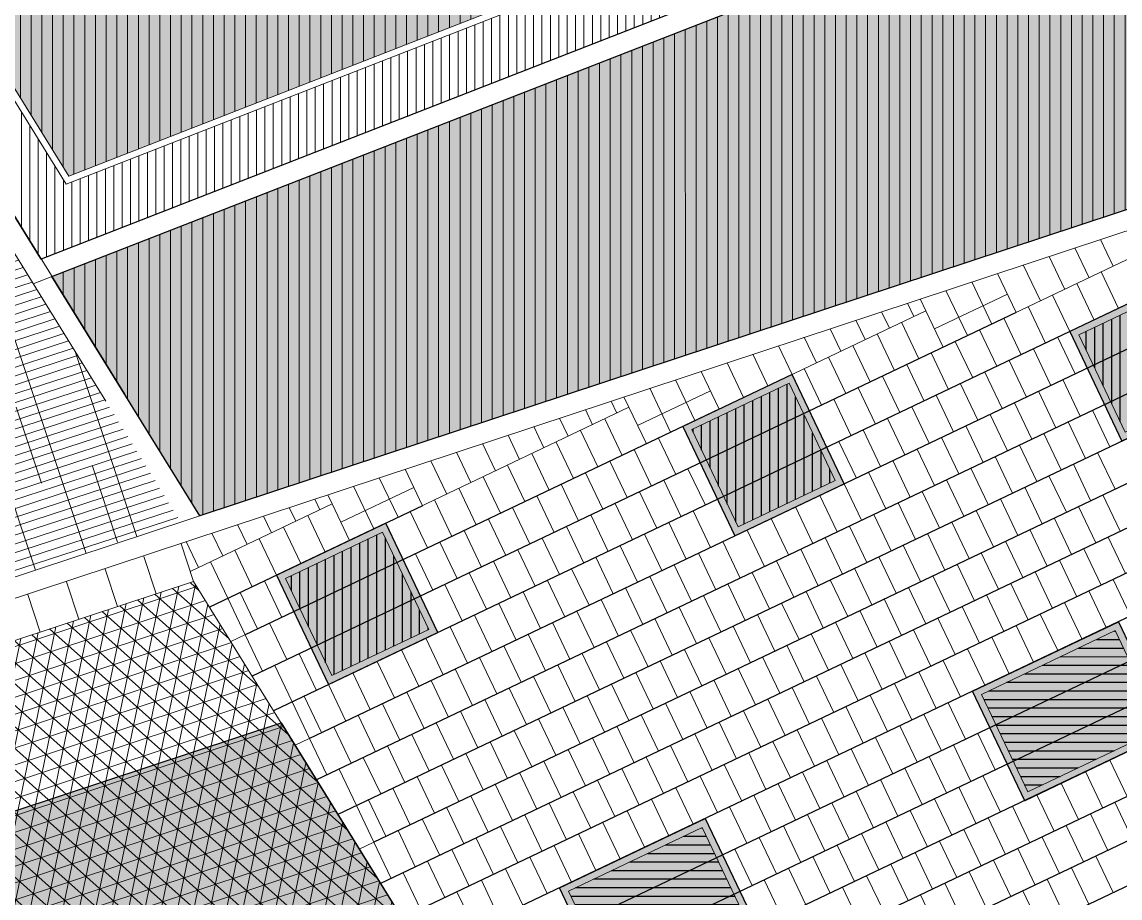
# Model space of a CAD drawing. Header units: metres. Extents: x 679599 to 680028, y 2748524 to 2748840.
# Drawn here: x 679930.06 to 679946.38, y 2748669.03 to 2748682.04 of the extents above; entities that cross this region are included whole.
import ezdxf

# ---------------------------------------------------------------- set-up
doc = ezdxf.new("R2010")
doc.units = ezdxf.units.M
doc.header["$LTSCALE"] = 5
doc.layers.add('00-AUX', color=2, linetype='Continuous', plot=False)
doc.layers.add('00-AUX Tree Pit', color=2, linetype='Continuous', plot=False)
doc.layers.add('02-L-B-Curb', color=11, linetype='Continuous', lineweight=5, plot=False)
doc.layers.add('02-L-B-Gutter', color=170, linetype='Continuous', lineweight=5, plot=False)
for name, color, linetype, lineweight in [('02-L-B-Flat Bar', 181, 'Continuous', 5), ('03-TR-Pavement_04_Dry Meadow_', 54, 'Continuous', 5), ('04-BK-Tree Pit', 6, 'Continuous', 5)]:
    doc.layers.add(name, color=color, linetype=linetype, lineweight=lineweight)
for name, color, linetype, lineweight, true_color in [('02-L-Joints-Paviment_07_Natural Stone', 7, 'Continuous', 5, 0x998833), ('02-L-Joints-Paviment_07_Precast Concrete Blocks 60X40', 7, 'Continuous', 5, 0x999999), ('03-TR-Pavement_02_Sealed Gravel', 7, 'Continuous', 5, 0x38321e), ('03-TR-Pavement_04_Dry Meadow_2', 7, 'Continuous', 5, 0xe2c75d), ('03-TR-Pavement_05_Precast irregular Concrete Blocks_Open Joint', 7, 'Continuous', 5, 0x82ae7e), ('03-TR-Pavement_07_Precast Concrete Blocks 60X40', 7, 'Continuous', 5, 0x999999), ('03-TR-Pavement_07_Precast irregular Concrete Blocks', 7, 'Continuous', 5, 0xb3b3b3), ('03-TR-Pavement_08_Natural Stone Bleachers', 7, 'Continuous', 5, 0x969696)]:
    doc.layers.add(name, color=color, linetype=linetype, lineweight=lineweight, true_color=true_color)
doc.layers.add('03-TR-Tree Pit_Green', color=46, linetype='Continuous')
doc.layers.add('03-TR-Tree Pit_White', color=7, linetype='Continuous', true_color=0xfcfcfc)

# ---------------------------------------------------------------- blocks, each defined once
blk = doc.blocks.new('ALCORQUE RECTANGULAR')
at = {"layer": '03-TR-Tree Pit_Green', "ltscale": 0.3}
h = blk.add_hatch(dxfattribs=at)
h.set_pattern_fill('ANSI31', color=256, scale=0.04, angle=-45)
h.set_pattern_definition([(360, (-2068898.16958, 3428624.0145), (3e-17, 0.127), [])])
h.paths.add_polyline_path([(679903.391, 2748647.421), (679902.702, 2748648.869), (679904.689, 2748649.814), (679905.377, 2748648.367)])
at = {"layer": '03-TR-Tree Pit_White'}
h = blk.add_hatch(color=256, dxfattribs=at)
h.dxf.hatch_style = 1
h.paths.add_polyline_path([(679903.344, 2748647.288), (679902.569, 2748648.916), (679904.736, 2748649.947), (679905.511, 2748648.319)])
at = {"layer": '02-L-B-Curb'}
blk.add_lwpolyline([(679903.344, 2748647.288), (679902.569, 2748648.916), (679904.736, 2748649.947), (679905.511, 2748648.319)], close=True, dxfattribs=at)
at = {"layer": '02-L-B-Curb', "color": 6}
blk.add_lwpolyline([(679903.391, 2748647.421), (679902.702, 2748648.868), (679904.689, 2748649.814), (679905.378, 2748648.366)], close=True, dxfattribs=at)
blk = doc.blocks.new('Escocell Quadrat')
at = {"layer": '03-TR-Tree Pit_Green'}
h = blk.add_hatch(dxfattribs=at)
h.set_pattern_fill('ANSI31', color=256, scale=0.04, angle=19.5514)
h.set_pattern_definition([(64.551379247, (-1794786.01457, -2189831.7944), (-0.114677314033, 0.0545720958565), [])])
h.paths.add_polyline_path([(-1.159, 0.359), (-2.759, 0.359), (-2.759, -1.241), (-1.159, -1.241)])
at = {"layer": '03-TR-Tree Pit_White'}
h = blk.add_hatch(color=256, dxfattribs=at)
h.dxf.hatch_style = 1
h.paths.add_polyline_path([(-2.859, 0.459), (-1.059, 0.459), (-1.059, -1.341), (-2.859, -1.341)])
at = {"ltscale": 0.3}
blk.add_lwpolyline([(-2.759, -1.241), (-1.159, -1.241), (-1.159, 0.359), (-2.759, 0.359)], close=True, dxfattribs=at)
at = {"layer": '02-L-B-Curb', "ltscale": 0.3}
blk.add_lwpolyline([(-2.859, -1.341), (-1.059, -1.341), (-1.059, 0.459), (-2.859, 0.459)], close=True, dxfattribs=at)
blk = doc.blocks.new('*U86')
at = {"layer": '02-L-Joints-Paviment_07_Precast Concrete Blocks 60X40'}
blk.add_lwpolyline([(0, 0), (0, 0.585)], dxfattribs=at)
blk = doc.blocks.new('*U87')
at = {"layer": '02-L-Joints-Paviment_07_Precast Concrete Blocks 60X40', "color": 0, "linetype": 'ByBlock', "lineweight": -2, "transparency": 16777216, "rotation": 18.27011529987461}
for p in [(679932.052, 2748673.553), (679931.477, 2748673.363), (679930.903, 2748673.173), (679930.328, 2748672.984), (679929.754, 2748672.794), (679929.179, 2748672.604), (679928.605, 2748672.415), (679928.03, 2748672.225), (679927.456, 2748672.035), (679926.881, 2748671.846), (679926.307, 2748671.656), (679925.732, 2748671.466), (679925.158, 2748671.277), (679924.583, 2748671.087), (679924.009, 2748670.897), (679923.434, 2748670.708), (679922.86, 2748670.518), (679922.285, 2748670.328), (679921.711, 2748670.139), (679921.136, 2748669.949), (679920.562, 2748669.759), (679919.987, 2748669.57)]:
    blk.add_blockref('*U86', p, dxfattribs=at)

msp = doc.modelspace()

# ---------------------------------------------------------------- hatches: boundary and pattern name
at = {"layer": '03-TR-Pavement_02_Sealed Gravel', "linetype": 'Continuous'}
h = msp.add_hatch(dxfattribs=at)
h.set_pattern_fill('ANSI31', color=256, scale=0.0393, angle=45)
h.set_pattern_definition([(90, (652974.11672, 2717198.73223), (-0.1247775, 0), [])])
edge = h.paths.add_edge_path()
edge.add_line((679917.94, 2748698.569), (679930.335, 2748678.52))
edge.add_line((679930.335, 2748678.52), (679958.834, 2748689.631))
edge.add_line((679958.834, 2748689.631), (679958.507, 2748690.47))
edge.add_line((679958.507, 2748690.47), (679930.714, 2748679.634))
edge.add_line((679930.714, 2748679.634), (679917.324, 2748701.275))
edge.add_arc((679914.873, 2748673.066), 28.315, 46.138, 85.0349, ccw=False)
edge.add_line((679934.494, 2748693.481), (679942.262, 2748686.015))
edge.add_line((679942.262, 2748686.015), (679942.955, 2748686.736))
edge.add_line((679942.955, 2748686.736), (679935.186, 2748694.202))
edge.add_arc((679914.873, 2748673.066), 29.315, 46.138, 58.0645)
edge.add_arc((679938.068, 2748734.433), 37.29, 258.1026, 269.2826)
edge.add_arc((679937.023, 2748650.968), 46.181, 64.1647, 89.2826, ccw=False)
edge.add_line((679957.148, 2748692.533), (679957.586, 2748693.433))
edge.add_arc((679937.023, 2748650.968), 47.181, 64.1621, 89.2826)
edge.add_arc((679938.068, 2748734.433), 36.29, 257.3221, 269.2826, ccw=False)
edge.add_arc((679928.577, 2748710.022), 11.1, 277.9047, 326.7876)
edge.add_line((679937.863, 2748703.942), (679943.451, 2748712.476))
edge.add_line((679943.451, 2748712.476), (679944.319, 2748712.329))
edge.add_arc((679947.024, 2748728.2), 16.1, 260.3242, 285.3098)
edge.add_line((679951.275, 2748712.671), (679950.961, 2748713.622))
edge.add_arc((679947.024, 2748728.2), 15.1, 260.3242, 285.1131, ccw=False)
edge.add_line((679944.487, 2748713.314), (679944.048, 2748713.389))
edge.add_line((679944.048, 2748713.389), (679948.666, 2748720.443))
edge.add_line((679948.666, 2748720.443), (679947.829, 2748720.99))
edge.add_line((679947.829, 2748720.99), (679942.973, 2748713.572))
edge.add_line((679942.973, 2748713.572), (679918.7, 2748717.711))
edge.add_arc((679914.515, 2748693.165), 24.9, 80.3242, 100.1502)
edge.add_line((679910.127, 2748717.675), (679907.47, 2748717.2))
edge.add_line((679907.47, 2748717.2), (679906.282, 2748719.12))
edge.add_line((679906.282, 2748719.12), (679905.322, 2748718.949))
edge.add_line((679905.322, 2748718.949), (679917.94, 2748698.569))
edge = h.paths.add_edge_path(flags=16)
edge.add_line((679912.821, 2748708.551), (679916.294, 2748712.111))
edge.add_arc((679924.454, 2748704.151), 11.4, 80.3242, 135.7121, ccw=False)
edge.add_line((679926.37, 2748715.389), (679942.376, 2748712.66))
edge.add_line((679942.376, 2748712.66), (679937.027, 2748704.49))
edge.add_arc((679928.577, 2748710.022), 10.1, 249.6554, 326.7876, ccw=False)
edge.add_arc((679914.873, 2748673.066), 29.315, 69.6554, 86.4789)
edge.add_line((679916.674, 2748702.325), (679912.821, 2748708.551))
edge = h.paths.add_edge_path(flags=16)
edge.add_line((679912.279, 2748709.428), (679908.036, 2748716.285))
edge.add_line((679908.036, 2748716.285), (679910.303, 2748716.691))
edge.add_arc((679914.515, 2748693.165), 23.9, 80.3242, 100.1502, ccw=False)
edge.add_line((679918.532, 2748716.725), (679921.561, 2748716.209))
edge.add_arc((679924.454, 2748704.151), 12.4, 103.4923, 135.7121)
edge.add_line((679915.578, 2748712.809), (679912.279, 2748709.428))
edge = h.paths.add_edge_path(flags=0)
edge.add_line((679912.948, 2748708.538), (679916.365, 2748712.041))
edge.add_arc((679924.454, 2748704.151), 11.3, 80.3242, 135.7121, ccw=False)
edge.add_line((679926.353, 2748715.29), (679942.208, 2748712.587))
edge.add_line((679942.208, 2748712.587), (679936.943, 2748704.545))
edge.add_arc((679928.577, 2748710.022), 10, 249.6554, 326.7876, ccw=False)
edge.add_arc((679914.873, 2748673.066), 29.415, 69.6554, 86.378)
edge.add_line((679916.732, 2748702.422), (679912.948, 2748708.538))
edge = h.paths.add_edge_path(flags=0)
edge.add_line((679912.297, 2748709.589), (679908.199, 2748716.213))
edge.add_line((679908.199, 2748716.213), (679910.321, 2748716.593))
edge.add_arc((679914.515, 2748693.165), 23.8, 80.3242, 100.1502, ccw=False)
edge.add_line((679918.515, 2748716.627), (679921.085, 2748716.188))
edge.add_arc((679924.454, 2748704.151), 12.5, 105.6353, 135.7121)
edge.add_line((679915.506, 2748712.879), (679912.297, 2748709.589))
at = {"layer": '03-TR-Pavement_04_Dry Meadow_', "linetype": 'Continuous'}
h = msp.add_hatch(dxfattribs=at)
h.set_pattern_fill('ANSI31', color=256, scale=0.0502, angle=45)
edge = h.paths.add_edge_path()
edge.add_line((679951.824, 2748727.274), (679906.388, 2748719.139))
edge.add_line((679906.388, 2748719.139), (679907.52, 2748717.31))
edge.add_line((679907.52, 2748717.31), (679910.109, 2748717.774))
edge.add_arc((679914.515, 2748693.165), 25, 80.3242, 100.1502, ccw=False)
edge.add_line((679918.717, 2748717.809), (679942.925, 2748713.682))
edge.add_line((679942.925, 2748713.682), (679947.801, 2748721.129))
edge.add_line((679947.801, 2748721.129), (679948.805, 2748720.471))
edge.add_line((679948.805, 2748720.471), (679944.215, 2748713.462))
edge.add_line((679944.215, 2748713.462), (679944.503, 2748713.413))
edge.add_arc((679947.024, 2748728.2), 15, 260.3242, 285.4745)
edge.add_line((679951.027, 2748713.743), (679951.403, 2748712.603))
edge.add_arc((679947.024, 2748728.2), 16.2, 260.3242, 285.6822, ccw=False)
edge.add_line((679944.302, 2748712.23), (679943.499, 2748712.367))
edge.add_line((679943.499, 2748712.367), (679937.947, 2748703.887))
edge.add_arc((679928.577, 2748710.022), 11.2, 280.6088, 326.7876, ccw=False)
edge.add_arc((679938.068, 2748734.433), 36.19, 258.154, 269.2826)
edge.add_arc((679937.023, 2748650.968), 47.281, 64.0406, 89.2826, ccw=False)
edge.add_line((679957.719, 2748693.479), (679957.194, 2748692.4))
edge.add_arc((679937.023, 2748650.968), 46.081, 64.0406, 89.2826)
edge.add_arc((679938.068, 2748734.433), 37.39, 258.9313, 269.2826, ccw=False)
edge.add_arc((679914.873, 2748673.066), 29.415, 46.138, 57.0108, ccw=False)
edge.add_line((679935.256, 2748694.274), (679943.096, 2748686.739))
edge.add_line((679943.096, 2748686.739), (679942.265, 2748685.874))
edge.add_line((679942.265, 2748685.874), (679934.424, 2748693.409))
edge.add_arc((679914.873, 2748673.066), 28.215, 46.138, 84.6291)
edge.add_line((679917.514, 2748701.157), (679930.755, 2748679.757))
edge.add_line((679930.755, 2748679.757), (679958.564, 2748690.599))
edge.add_line((679958.564, 2748690.599), (679958.927, 2748689.668))
edge.add_line((679958.927, 2748689.668), (679963.637, 2748691.504))
edge.add_line((679963.637, 2748691.504), (679951.824, 2748727.274))
edge = h.paths.add_edge_path(flags=17)
edge.add_line((679942.208, 2748712.587), (679926.353, 2748715.29))
edge.add_arc((679924.454, 2748704.151), 11.3, 80.3242, 135.7121)
edge.add_line((679916.365, 2748712.041), (679912.948, 2748708.538))
edge.add_line((679912.948, 2748708.538), (679916.732, 2748702.422))
edge.add_arc((679914.873, 2748673.066), 29.415, 69.6554, 86.378, ccw=False)
edge.add_arc((679928.577, 2748710.022), 10, 249.6554, 326.7876)
edge.add_line((679936.943, 2748704.545), (679942.208, 2748712.587))
edge = h.paths.add_edge_path(flags=17)
edge.add_line((679921.085, 2748716.188), (679918.515, 2748716.627))
edge.add_arc((679914.515, 2748693.165), 23.8, 80.3242, 100.1502)
edge.add_line((679910.321, 2748716.593), (679908.199, 2748716.213))
edge.add_line((679908.199, 2748716.213), (679912.297, 2748709.589))
edge.add_line((679912.297, 2748709.589), (679915.506, 2748712.879))
edge.add_arc((679924.454, 2748704.151), 12.5, 105.6353, 135.7121, ccw=False)
h = msp.add_hatch(dxfattribs=at)
h.set_pattern_fill('ANSI31', color=256, scale=0.0502, angle=45)
h.paths.add_polyline_path([(679964.011, 2748691.328), (679975.206, 2748688.747), (679932.702, 2748674.71), (679930.503, 2748678.264)])
at = {"layer": '03-TR-Pavement_04_Dry Meadow_2', "ltscale": 2, "transparency": 33554687}
h = msp.add_hatch(dxfattribs=at)
h.set_pattern_fill('AR-CONC', color=256, scale=0.0067, angle=290)
edge = h.paths.add_edge_path(flags=17)
edge.add_line((679942.208, 2748712.587), (679926.353, 2748715.29))
edge.add_arc((679924.454, 2748704.151), 11.3, 80.3242, 135.7121)
edge.add_line((679916.365, 2748712.041), (679912.948, 2748708.538))
edge.add_line((679912.948, 2748708.538), (679916.732, 2748702.422))
edge.add_arc((679914.873, 2748673.066), 29.415, 69.6554, 86.378, ccw=False)
edge.add_arc((679928.577, 2748710.022), 10, 249.6554, 326.7876)
edge.add_line((679936.943, 2748704.545), (679942.208, 2748712.587))
edge = h.paths.add_edge_path(flags=17)
edge.add_line((679921.085, 2748716.188), (679918.515, 2748716.627))
edge.add_arc((679914.515, 2748693.165), 23.8, 80.3242, 100.1502)
edge.add_line((679910.321, 2748716.593), (679908.199, 2748716.213))
edge.add_line((679908.199, 2748716.213), (679912.297, 2748709.589))
edge.add_line((679912.297, 2748709.589), (679915.506, 2748712.879))
edge.add_arc((679924.454, 2748704.151), 12.5, 105.6353, 135.7121, ccw=False)
edge = h.paths.add_edge_path()
edge.add_arc((679951.657, 2748691.678), 3.003, 90.946, 409.5425)
edge.add_arc((679936.884, 2748650.667), 46.412, 64.0497, 68.8834, ccw=False)
edge.add_line((679957.194, 2748692.4), (679957.719, 2748693.479))
edge.add_arc((679937.023, 2748650.968), 47.281, 64.0406, 80.8063)
edge.add_line((679944.577, 2748697.642), (679944.642, 2748698.088))
edge.add_arc((679946.738, 2748697.636), 2.144, 115.8853, 167.8341, ccw=False)
edge.add_arc((679944.492, 2748702.264), 3, 295.8866, 587.3056)
edge.add_arc((679941.02, 2748698.469), 2.144, -4.4036, 47.8811, ccw=False)
edge.add_line((679943.157, 2748698.304), (679943.093, 2748697.858))
edge.add_arc((679937.023, 2748650.968), 47.281, 82.6241, 89.2826)
edge.add_arc((679938.068, 2748734.433), 36.19, 258.154, 269.2826, ccw=False)
edge.add_arc((679928.577, 2748710.022), 11.2, 280.6088, 326.7876)
edge.add_line((679937.947, 2748703.887), (679943.499, 2748712.367))
edge.add_line((679943.499, 2748712.367), (679944.302, 2748712.23))
edge.add_arc((679947.024, 2748728.2), 16.2, 260.3242, 285.6822)
edge.add_line((679951.403, 2748712.603), (679951.027, 2748713.743))
edge.add_arc((679947.024, 2748728.2), 15, 260.3242, 285.4745, ccw=False)
edge.add_line((679944.503, 2748713.413), (679944.215, 2748713.462))
edge.add_line((679944.215, 2748713.462), (679948.805, 2748720.471))
edge.add_line((679948.805, 2748720.471), (679947.801, 2748721.129))
edge.add_line((679947.801, 2748721.129), (679945.319, 2748717.339))
edge.add_line((679945.319, 2748717.339), (679945.115, 2748717.473))
edge.add_arc((679946.408, 2748719.183), 2.144, 180.9576, 232.9064, ccw=False)
edge.add_arc((679941.265, 2748719.097), 3, 0.9604, 292.2629)
edge.add_arc((679943.243, 2748714.349), 2.144, 60.6687, 113.1152, ccw=False)
edge.add_line((679944.293, 2748716.218), (679944.498, 2748716.084))
edge.add_line((679944.498, 2748716.084), (679942.925, 2748713.682))
edge.add_line((679942.925, 2748713.682), (679918.717, 2748717.809))
edge.add_arc((679914.515, 2748693.165), 25, 80.3242, 100.1502)
edge.add_line((679910.109, 2748717.774), (679907.52, 2748717.31))
edge.add_line((679907.52, 2748717.31), (679906.388, 2748719.139))
edge.add_line((679906.388, 2748719.139), (679951.824, 2748727.274))
edge.add_line((679951.824, 2748727.274), (679963.637, 2748691.504))
edge.add_line((679963.637, 2748691.504), (679958.927, 2748689.668))
edge.add_line((679958.927, 2748689.668), (679958.564, 2748690.599))
edge.add_line((679958.564, 2748690.599), (679930.755, 2748679.757))
edge.add_line((679930.755, 2748679.757), (679917.514, 2748701.157))
edge.add_arc((679914.873, 2748673.066), 28.215, 46.138, 84.6291, ccw=False)
edge.add_line((679934.424, 2748693.409), (679942.265, 2748685.874))
edge.add_line((679942.265, 2748685.874), (679943.096, 2748686.739))
edge.add_line((679943.096, 2748686.739), (679935.256, 2748694.274))
edge.add_arc((679914.873, 2748673.066), 29.415, 46.138, 57.0108)
edge.add_arc((679938.068, 2748734.433), 37.39, 258.9313, 269.2826)
edge.add_arc((679937.092, 2748651.378), 45.67, 71.4685, 89.3631, ccw=False)
edge = h.paths.add_edge_path(flags=16)
edge.add_line((679929.841, 2748700.102), (679931.488, 2748700.455))
edge.add_arc((679933.623, 2748700.26), 2.144, 136.2636, 174.7921, ccw=False)
edge.add_arc((679929.906, 2748703.817), 3, 316.2636, 607.9235)
edge.add_arc((679927.973, 2748699.05), 2.144, 29.3949, 67.9235, ccw=False)
h = msp.add_hatch(dxfattribs=at)
h.set_pattern_fill('AR-CONC', color=256, scale=0.0067, angle=290)
h.paths.add_polyline_path([(679964.011, 2748691.328), (679975.206, 2748688.747), (679932.702, 2748674.71), (679930.503, 2748678.264)])
at = {"layer": '03-TR-Pavement_05_Precast irregular Concrete Blocks_Open Joint', "true_color": 0xb2a36c}
h = msp.add_hatch(dxfattribs=at)
h.set_pattern_fill('SWAMP', color=33, scale=0.01)
h.set_pattern_definition([(0, (0, 0), (0.127, 0.219970452362), [0.03175, -0.22225]), (90, (0.01588, 0), (-0.127, 0.219970452362), [0.015875, -0.424065904724]), (90, (0.01984, 0), (-0.127, 0.219970452362), [0.0127, -0.427240904724]), (90, (0.0119, 0), (-0.127, 0.219970452362), [0.0127, -0.427240904724]), (60, (0.02381, 0), (-0.126999999827, 0.219970452462), [0.01016, -0.24384]), (120, (0.00794, 0), (-0.253999999827, 1e-10), [0.01016, -0.24384])])
h.paths.add_polyline_path([(679920.742, 2748667.285), (679933.91, 2748671.634), (679938.873, 2748663.618), (679924.253, 2748656.65)])
at = {"layer": '03-TR-Pavement_07_Precast irregular Concrete Blocks', "linetype": 'Continuous'}
h = msp.add_hatch(dxfattribs=at)
h.set_pattern_fill('NET3', color=256, scale=0.075, angle=78.3)
h.set_pattern_definition([(78.3, (679859.17905, 2748650.1146), (-0.2331774, 0.0482887), []), (138.3, (679859.17905, 2748650.1146), (-0.158408, -0.1777932), []), (198.3, (679859.17905, 2748650.1146), (0.07476945, -0.22608194), [])])
h.paths.add_polyline_path([(679890.637, 2748657.343), (679920.742, 2748667.285), (679924.253, 2748656.65), (679938.873, 2748663.618), (679932.609, 2748673.737), (679919.987, 2748669.57), (679919.801, 2748670.135), (679859.174, 2748650.113), (679870.764, 2748631.53), (679895.304, 2748643.207)])
at = {"layer": '03-TR-Pavement_08_Natural Stone Bleachers', "ltscale": 0.3}
h = msp.add_hatch(dxfattribs=at)
h.set_pattern_fill('ANSI31', color=256, scale=0.0393, angle=153)
h.set_pattern_definition([(198, (0, 0), (0.0385583680156, -0.118670454462), [])])
h.paths.add_polyline_path([(679919.705, 2748670.424), (679911.903, 2748694.077), (679911.738, 2748694.344), (679911.263, 2748695.115), (679914.425, 2748696.138), (679913.776, 2748697.194), (679917.647, 2748698.472), (679932.417, 2748674.616)])
h = msp.add_hatch(dxfattribs=at)
h.set_pattern_fill('ANSI31', color=252, scale=0.25, angle=63.5)
h.set_pattern_definition([(108.5, (679919.705, 2748670.4243), (-0.752732, -0.25186), [])])
h.paths.add_polyline_path([(679919.705, 2748670.424), (679911.903, 2748694.077), (679911.738, 2748694.344), (679911.263, 2748695.115), (679914.425, 2748696.138), (679913.776, 2748697.194), (679917.647, 2748698.472), (679932.417, 2748674.616)])

# ---------------------------------------------------------------- linework, layer by layer
at = {"layer": '00-AUX', "ltscale": 0.3}
for points in [[(679905.322, 2748718.949), (679951.824, 2748727.274), (679963.637, 2748691.504), (679930.343, 2748678.523), (679905.322, 2748718.949)], [(679964.011, 2748691.328), (679975.206, 2748688.747), (679932.702, 2748674.71), (679930.503, 2748678.264), (679964.011, 2748691.328)]]:
    msp.add_lwpolyline(points, dxfattribs=at)
at = {"layer": '00-AUX'}
for points in [[(679975.712, 2748687.774), (679935.982, 2748668.868)], [(679976.151, 2748687.318), (679936.216, 2748668.315)], [(679972.385, 2748686.855), (679935.387, 2748669.249)], [(679976.228, 2748686.691), (679936.34, 2748667.709)], [(679976.666, 2748686.235), (679936.658, 2748667.196)], [(679976.744, 2748685.607), (679937.373, 2748666.872)], [(679967.973, 2748685.42), (679935.285, 2748669.865)], [(679977.182, 2748685.151), (679937.293, 2748666.17)], [(679977.259, 2748684.524), (679937.889, 2748665.789)], [(679977.698, 2748684.068), (679938.147, 2748665.247)], [(679963.2, 2748683.814), (679934.751, 2748670.276)], [(679958.789, 2748682.379), (679934.433, 2748670.789)], [(679954.016, 2748680.772), (679934.331, 2748671.405)], [(679949.605, 2748679.337), (679933.798, 2748671.815)], [(679944.832, 2748677.731), (679933.48, 2748672.329)], [(679940.42, 2748676.296), (679933.377, 2748672.944)], [(679936.009, 2748674.861), (679932.845, 2748673.355)]]:
    msp.add_lwpolyline(points, dxfattribs=at)
msp.add_lwpolyline([(679920.742, 2748667.285), (679933.91, 2748671.634), (679938.873, 2748663.618), (679924.253, 2748656.65)], close=True, dxfattribs=at)
at = {"layer": '00-AUX Tree Pit', "ltscale": 0.3}
for points in [[(679946.405, 2748675.821), (679948.03, 2748676.595), (679947.257, 2748678.22), (679945.632, 2748677.447)], [(679940.652, 2748674.412), (679942.278, 2748675.186), (679941.504, 2748676.811), (679939.879, 2748676.038)], [(679934.614, 2748672.203), (679936.239, 2748672.977), (679935.466, 2748674.602), (679933.84, 2748673.829)]]:
    msp.add_lwpolyline(points, close=True, dxfattribs=at)
at = {"layer": '00-AUX Tree Pit'}
for points in [[(679944.961, 2748670.479), (679944.186, 2748672.107), (679946.353, 2748673.138), (679947.128, 2748671.51)], [(679938.82, 2748667.557), (679938.045, 2748669.185), (679940.212, 2748670.217), (679940.987, 2748668.588)]]:
    msp.add_lwpolyline(points, close=True, dxfattribs=at)
at = {"layer": '02-L-B-Curb'}
for p, q in [((679917.94, 2748698.569), (679931.585, 2748676.516)), ((679931.303, 2748676.415), (679917.647, 2748698.472)), ((679930.343, 2748678.523), (679963.637, 2748691.504)), ((679964.01, 2748691.328), (679930.225, 2748678.156))]:
    msp.add_line(p, q, dxfattribs=at)
for points in [[(679958.507, 2748690.47), (679930.714, 2748679.634), (679917.324, 2748701.275)], [(679958.564, 2748690.599), (679930.755, 2748679.757), (679917.514, 2748701.157)]]:
    msp.add_lwpolyline(points, dxfattribs=at)
at = {"layer": '02-L-B-Flat Bar'}
for points in [[(679938.873, 2748663.618), (679932.609, 2748673.737), (679932.425, 2748674.292)], [(679920.742, 2748667.285), (679933.91, 2748671.634)]]:
    msp.add_lwpolyline(points, dxfattribs=at)
at = {"layer": '02-L-B-Gutter'}
for p, q in [((679975.492, 2748688.841), (679858.993, 2748650.369)), ((679859.174, 2748650.113), (679975.566, 2748688.551))]:
    msp.add_line(p, q, dxfattribs=at)
at = {"layer": '02-L-Joints-Paviment_07_Natural Stone'}
for points in [[(679929.974, 2748676.323), (679930.346, 2748675.197)], [(679931.477, 2748674.321), (679931.105, 2748675.447)]]:
    msp.add_lwpolyline(points, dxfattribs=at)
at = {"layer": '02-L-Joints-Paviment_07_Precast Concrete Blocks 60X40'}
for p, q in [((679946.277, 2748678.418), (679946.087, 2748678.816)), ((679945.916, 2748678.246), (679945.705, 2748678.69)), ((679945.554, 2748678.074), (679945.322, 2748678.563)), ((679944.832, 2748677.731), (679944.556, 2748678.31)), ((679945.193, 2748677.902), (679944.939, 2748678.437)), ((679946.354, 2748677.79), (679946.096, 2748678.332)), ((679944.471, 2748677.559), (679944.173, 2748678.184)), ((679945.993, 2748677.618), (679945.735, 2748678.16)), ((679943.62, 2748677.486), (679944.703, 2748678.001)), ((679944.11, 2748677.387), (679943.79, 2748678.057)), ((679945.632, 2748677.447), (679945.374, 2748677.988)), ((679943.31, 2748677.671), (679943.216, 2748677.868)), ((679943.491, 2748677.757), (679943.408, 2748677.931)), ((679945.27, 2748677.275), (679945.013, 2748677.817)), ((679942.949, 2748677.499), (679942.833, 2748677.741)), ((679943.748, 2748677.215), (679943.491, 2748677.757)), ((679942.588, 2748677.327), (679942.451, 2748677.615)), ((679943.387, 2748677.043), (679943.129, 2748677.585)), ((679944.909, 2748677.103), (679944.651, 2748677.645)), ((679941.865, 2748676.983), (679941.685, 2748677.362)), ((679942.226, 2748677.155), (679942.068, 2748677.489)), ((679943.026, 2748676.871), (679942.768, 2748677.413)), ((679944.548, 2748676.931), (679944.29, 2748677.473)), ((679945.709, 2748676.819), (679945.451, 2748677.361)), ((679941.504, 2748676.811), (679941.302, 2748677.236)), ((679942.665, 2748676.699), (679942.407, 2748677.241)), ((679944.187, 2748676.759), (679943.929, 2748677.301)), ((679945.348, 2748676.647), (679945.09, 2748677.189)), ((679941.143, 2748676.64), (679940.919, 2748677.109)), ((679942.304, 2748676.527), (679942.046, 2748677.069)), ((679943.826, 2748676.587), (679943.568, 2748677.129)), ((679944.986, 2748676.475), (679944.729, 2748677.017)), ((679940.42, 2748676.296), (679940.154, 2748676.856)), ((679940.782, 2748676.468), (679940.537, 2748676.983)), ((679941.942, 2748676.356), (679941.685, 2748676.897)), ((679943.464, 2748676.415), (679943.207, 2748676.957)), ((679944.625, 2748676.303), (679944.367, 2748676.845)), ((679940.059, 2748676.124), (679939.771, 2748676.73)), ((679943.103, 2748676.243), (679942.845, 2748676.785)), ((679945.786, 2748676.191), (679945.528, 2748676.733)), ((679939.208, 2748676.051), (679940.292, 2748676.567)), ((679939.698, 2748675.952), (679939.388, 2748676.604)), ((679942.742, 2748676.072), (679942.484, 2748676.613)), ((679944.264, 2748676.131), (679944.006, 2748676.673)), ((679945.425, 2748676.019), (679945.167, 2748676.561)), ((679938.899, 2748676.236), (679938.814, 2748676.414)), ((679939.079, 2748676.322), (679939.005, 2748676.477)), ((679942.381, 2748675.9), (679942.123, 2748676.441)), ((679943.903, 2748675.959), (679943.645, 2748676.501)), ((679945.064, 2748675.847), (679944.806, 2748676.389)), ((679938.537, 2748676.064), (679938.431, 2748676.288)), ((679939.337, 2748675.78), (679939.079, 2748676.322)), ((679943.542, 2748675.788), (679943.284, 2748676.329)), ((679944.702, 2748675.676), (679944.445, 2748676.217)), ((679946.224, 2748675.735), (679945.967, 2748676.277)), ((679937.815, 2748675.72), (679937.665, 2748676.035)), ((679938.176, 2748675.892), (679938.048, 2748676.161)), ((679938.976, 2748675.608), (679938.718, 2748676.15)), ((679943.18, 2748675.616), (679942.923, 2748676.158)), ((679944.341, 2748675.504), (679944.083, 2748676.045)), ((679945.863, 2748675.563), (679945.605, 2748676.105)), ((679937.454, 2748675.548), (679937.283, 2748675.908)), ((679938.615, 2748675.436), (679938.357, 2748675.978)), ((679939.775, 2748675.324), (679939.518, 2748675.866)), ((679942.819, 2748675.444), (679942.561, 2748675.986)), ((679943.98, 2748675.332), (679943.722, 2748675.874)), ((679945.502, 2748675.392), (679945.244, 2748675.933)), ((679937.093, 2748675.377), (679936.9, 2748675.782)), ((679938.253, 2748675.264), (679937.996, 2748675.806)), ((679942.458, 2748675.272), (679942.2, 2748675.814)), ((679943.619, 2748675.16), (679943.361, 2748675.702)), ((679945.141, 2748675.22), (679944.883, 2748675.761)), ((679936.731, 2748675.205), (679936.517, 2748675.655)), ((679937.892, 2748675.093), (679937.634, 2748675.634)), ((679939.414, 2748675.152), (679939.156, 2748675.694)), ((679944.78, 2748675.048), (679944.522, 2748675.59)), ((679946.302, 2748675.108), (679946.044, 2748675.649)), ((679936.009, 2748674.861), (679935.751, 2748675.403)), ((679936.37, 2748675.033), (679936.134, 2748675.529)), ((679937.531, 2748674.921), (679937.273, 2748675.463)), ((679939.053, 2748674.981), (679938.795, 2748675.522)), ((679940.214, 2748674.868), (679939.956, 2748675.41)), ((679943.258, 2748674.988), (679943, 2748675.53)), ((679944.418, 2748674.876), (679944.161, 2748675.418)), ((679945.94, 2748674.936), (679945.683, 2748675.477)), ((679935.648, 2748674.689), (679935.368, 2748675.276)), ((679937.17, 2748674.749), (679936.912, 2748675.291)), ((679938.692, 2748674.809), (679938.434, 2748675.35)), ((679939.853, 2748674.697), (679939.595, 2748675.238)), ((679942.896, 2748674.816), (679942.639, 2748675.358)), ((679944.057, 2748674.704), (679943.799, 2748675.246)), ((679945.579, 2748674.764), (679945.321, 2748675.306)), ((679934.797, 2748674.616), (679935.88, 2748675.132)), ((679935.287, 2748674.517), (679934.986, 2748675.15)), ((679936.809, 2748674.577), (679936.551, 2748675.119)), ((679938.331, 2748674.637), (679938.073, 2748675.179)), ((679939.491, 2748674.525), (679939.234, 2748675.066)), ((679942.535, 2748674.644), (679942.277, 2748675.186)), ((679943.696, 2748674.532), (679943.438, 2748675.074)), ((679945.218, 2748674.592), (679944.96, 2748675.134)), ((679934.487, 2748674.801), (679934.411, 2748674.96)), ((679934.668, 2748674.887), (679934.603, 2748675.023)), ((679934.925, 2748674.345), (679934.668, 2748674.887)), ((679936.447, 2748674.405), (679936.19, 2748674.947)), ((679937.969, 2748674.465), (679937.712, 2748675.007)), ((679939.13, 2748674.353), (679938.872, 2748674.895)), ((679942.174, 2748674.472), (679941.916, 2748675.014)), ((679943.335, 2748674.36), (679943.077, 2748674.902)), ((679944.857, 2748674.42), (679944.599, 2748674.962)), ((679946.379, 2748674.48), (679946.121, 2748675.022)), ((679934.126, 2748674.629), (679934.029, 2748674.834)), ((679936.086, 2748674.233), (679935.828, 2748674.775)), ((679937.608, 2748674.293), (679937.35, 2748674.835)), ((679938.769, 2748674.181), (679938.511, 2748674.723)), ((679940.291, 2748674.241), (679940.033, 2748674.782)), ((679941.813, 2748674.3), (679941.555, 2748674.842)), ((679942.974, 2748674.188), (679942.716, 2748674.73)), ((679944.496, 2748674.248), (679944.238, 2748674.79)), ((679946.018, 2748674.308), (679945.76, 2748674.85)), ((679933.403, 2748674.286), (679933.263, 2748674.581)), ((679933.765, 2748674.457), (679933.646, 2748674.707)), ((679934.564, 2748674.173), (679934.306, 2748674.715)), ((679937.247, 2748674.121), (679936.989, 2748674.663)), ((679939.93, 2748674.069), (679939.672, 2748674.611)), ((679941.452, 2748674.129), (679941.194, 2748674.67)), ((679942.613, 2748674.017), (679942.355, 2748674.558)), ((679944.134, 2748674.076), (679943.877, 2748674.618)), ((679945.656, 2748674.136), (679945.399, 2748674.678)), ((679933.042, 2748674.114), (679932.88, 2748674.454)), ((679934.203, 2748674.002), (679933.945, 2748674.543)), ((679936.886, 2748673.949), (679936.628, 2748674.491)), ((679938.408, 2748674.009), (679938.15, 2748674.551)), ((679939.569, 2748673.897), (679939.311, 2748674.439)), ((679941.091, 2748673.957), (679940.833, 2748674.499)), ((679943.773, 2748673.904), (679943.515, 2748674.446)), ((679945.295, 2748673.964), (679945.037, 2748674.506)), ((679932.681, 2748673.942), (679932.497, 2748674.328)), ((679933.842, 2748673.83), (679933.584, 2748674.371)), ((679936.525, 2748673.777), (679936.267, 2748674.319)), ((679938.047, 2748673.837), (679937.789, 2748674.379)), ((679939.207, 2748673.725), (679938.95, 2748674.267)), ((679940.729, 2748673.785), (679940.472, 2748674.327)), ((679942.251, 2748673.845), (679941.994, 2748674.386)), ((679943.412, 2748673.733), (679943.154, 2748674.274)), ((679944.934, 2748673.792), (679944.676, 2748674.334)), ((679933.481, 2748673.658), (679933.223, 2748674.2)), ((679936.163, 2748673.606), (679935.906, 2748674.147)), ((679937.685, 2748673.665), (679937.428, 2748674.207)), ((679938.846, 2748673.553), (679938.588, 2748674.095)), ((679940.368, 2748673.613), (679940.11, 2748674.155)), ((679941.89, 2748673.673), (679941.632, 2748674.215)), ((679943.051, 2748673.561), (679942.793, 2748674.102)), ((679944.573, 2748673.62), (679944.315, 2748674.162)), ((679933.119, 2748673.486), (679932.862, 2748674.028)), ((679937.324, 2748673.493), (679937.066, 2748674.035)), ((679938.485, 2748673.381), (679938.227, 2748673.923)), ((679940.007, 2748673.441), (679939.749, 2748673.983)), ((679941.529, 2748673.501), (679941.271, 2748674.043)), ((679942.69, 2748673.389), (679942.432, 2748673.931)), ((679944.212, 2748673.449), (679943.954, 2748673.99)), ((679933.919, 2748673.202), (679933.661, 2748673.744)), ((679936.963, 2748673.322), (679936.705, 2748673.863)), ((679938.124, 2748673.209), (679937.866, 2748673.751)), ((679939.646, 2748673.269), (679939.388, 2748673.811)), ((679941.168, 2748673.329), (679940.91, 2748673.871)), ((679942.329, 2748673.217), (679942.071, 2748673.759)), ((679943.851, 2748673.277), (679943.593, 2748673.818)), ((679936.602, 2748673.15), (679936.344, 2748673.691)), ((679937.763, 2748673.038), (679937.505, 2748673.579)), ((679939.285, 2748673.097), (679939.027, 2748673.639)), ((679940.807, 2748673.157), (679940.549, 2748673.699)), ((679941.967, 2748673.045), (679941.71, 2748673.587)), ((679943.489, 2748673.105), (679943.232, 2748673.647)), ((679933.377, 2748672.944), (679933.119, 2748673.486)), ((679933.558, 2748673.03), (679933.3, 2748673.572)), ((679938.923, 2748672.925), (679938.666, 2748673.467)), ((679940.445, 2748672.985), (679940.188, 2748673.527)), ((679941.606, 2748672.873), (679941.348, 2748673.415)), ((679943.128, 2748672.933), (679942.87, 2748673.475)), ((679937.401, 2748672.866), (679937.144, 2748673.407)), ((679938.562, 2748672.754), (679938.304, 2748673.295)), ((679940.084, 2748672.813), (679939.826, 2748673.355)), ((679942.767, 2748672.761), (679942.509, 2748673.303)), ((679933.996, 2748672.574), (679933.738, 2748673.116)), ((679937.04, 2748672.694), (679936.782, 2748673.236)), ((679938.201, 2748672.582), (679937.943, 2748673.124)), ((679939.723, 2748672.642), (679939.465, 2748673.183)), ((679941.245, 2748672.701), (679940.987, 2748673.243)), ((679942.406, 2748672.589), (679942.148, 2748673.131)), ((679933.635, 2748672.402), (679933.377, 2748672.944)), ((679936.679, 2748672.522), (679936.421, 2748673.064)), ((679937.84, 2748672.41), (679937.582, 2748672.952)), ((679939.362, 2748672.47), (679939.104, 2748673.011)), ((679940.884, 2748672.529), (679940.626, 2748673.071)), ((679942.045, 2748672.417), (679941.787, 2748672.959)), ((679936.318, 2748672.35), (679936.06, 2748672.892)), ((679937.479, 2748672.238), (679937.221, 2748672.78)), ((679939.001, 2748672.298), (679938.743, 2748672.84)), ((679940.523, 2748672.358), (679940.265, 2748672.899)), ((679941.683, 2748672.245), (679941.426, 2748672.787)), ((679934.435, 2748672.118), (679934.177, 2748672.66)), ((679935.957, 2748672.178), (679935.699, 2748672.72)), ((679937.117, 2748672.066), (679936.86, 2748672.608)), ((679938.639, 2748672.126), (679938.382, 2748672.668)), ((679940.161, 2748672.186), (679939.904, 2748672.727)), ((679941.322, 2748672.074), (679941.064, 2748672.615)), ((679934.073, 2748671.947), (679933.816, 2748672.488)), ((679935.595, 2748672.006), (679935.338, 2748672.548)), ((679936.756, 2748671.894), (679936.498, 2748672.436)), ((679938.278, 2748671.954), (679938.02, 2748672.496)), ((679939.8, 2748672.014), (679939.542, 2748672.556)), ((679940.961, 2748671.902), (679940.703, 2748672.443)), ((679935.234, 2748671.834), (679934.976, 2748672.376)), ((679937.917, 2748671.782), (679937.659, 2748672.324)), ((679939.439, 2748671.842), (679939.181, 2748672.384)), ((679940.6, 2748671.73), (679940.342, 2748672.272)), ((679934.873, 2748671.663), (679934.615, 2748672.204)), ((679936.395, 2748671.722), (679936.137, 2748672.264)), ((679937.556, 2748671.61), (679937.298, 2748672.152)), ((679939.078, 2748671.67), (679938.82, 2748672.212)), ((679934.331, 2748671.405), (679934.073, 2748671.947)), ((679934.512, 2748671.491), (679934.254, 2748672.032)), ((679936.034, 2748671.55), (679935.776, 2748672.092)), ((679937.195, 2748671.438), (679936.937, 2748671.98)), ((679938.717, 2748671.498), (679938.459, 2748672.04)), ((679940.239, 2748671.558), (679939.981, 2748672.1)), ((679935.673, 2748671.379), (679935.415, 2748671.92)), ((679936.833, 2748671.266), (679936.576, 2748671.808)), ((679938.355, 2748671.326), (679938.098, 2748671.868)), ((679939.877, 2748671.386), (679939.62, 2748671.928)), ((679935.312, 2748671.207), (679935.054, 2748671.748)), ((679936.472, 2748671.095), (679936.214, 2748671.636)), ((679937.994, 2748671.154), (679937.736, 2748671.696)), ((679939.516, 2748671.214), (679939.258, 2748671.756)), ((679934.95, 2748671.035), (679934.693, 2748671.577)), ((679936.111, 2748670.923), (679935.853, 2748671.465)), ((679937.633, 2748670.983), (679937.375, 2748671.524)), ((679939.155, 2748671.042), (679938.897, 2748671.584)), ((679934.589, 2748670.863), (679934.331, 2748671.405)), ((679935.75, 2748670.751), (679935.492, 2748671.293)), ((679937.272, 2748670.811), (679937.014, 2748671.352)), ((679938.794, 2748670.87), (679938.536, 2748671.412)), ((679936.911, 2748670.639), (679936.653, 2748671.181)), ((679938.433, 2748670.699), (679938.175, 2748671.24)), ((679935.389, 2748670.579), (679935.131, 2748671.121)), ((679936.55, 2748670.467), (679936.292, 2748671.009)), ((679938.071, 2748670.527), (679937.814, 2748671.068)), ((679935.028, 2748670.407), (679934.77, 2748670.949)), ((679936.188, 2748670.295), (679935.931, 2748670.837)), ((679937.71, 2748670.355), (679937.452, 2748670.897)), ((679935.827, 2748670.123), (679935.569, 2748670.665)), ((679937.349, 2748670.183), (679937.091, 2748670.725)), ((679935.466, 2748669.951), (679935.208, 2748670.493)), ((679936.988, 2748670.011), (679936.73, 2748670.553)), ((679935.285, 2748669.865), (679935.028, 2748670.407)), ((679936.627, 2748669.839), (679936.369, 2748670.381)), ((679936.266, 2748669.667), (679936.008, 2748670.209)), ((679935.904, 2748669.495), (679935.647, 2748670.037)), ((679935.543, 2748669.324), (679935.285, 2748669.865))]:
    msp.add_line(p, q, dxfattribs=at)
for points in [[(679946.456, 2748673.852), (679946.198, 2748674.394)], [(679932.609, 2748673.737), (679932.425, 2748674.292)], [(679946.095, 2748673.68), (679945.837, 2748674.222)], [(679945.734, 2748673.508), (679945.476, 2748674.05)], [(679945.372, 2748673.336), (679945.115, 2748673.878)], [(679946.533, 2748673.224), (679946.275, 2748673.766)], [(679932.609, 2748673.737), (679919.987, 2748669.57)], [(679945.011, 2748673.165), (679944.753, 2748673.706)], [(679946.172, 2748673.053), (679945.914, 2748673.594)], [(679944.65, 2748672.993), (679944.392, 2748673.535)], [(679945.811, 2748672.881), (679945.553, 2748673.422)], [(679944.289, 2748672.821), (679944.031, 2748673.363)], [(679945.45, 2748672.709), (679945.192, 2748673.251)], [(679943.928, 2748672.649), (679943.67, 2748673.191)], [(679943.567, 2748672.477), (679943.309, 2748673.019)], [(679945.089, 2748672.537), (679944.831, 2748673.079)], [(679943.205, 2748672.305), (679942.948, 2748672.847)], [(679944.727, 2748672.365), (679944.47, 2748672.907)], [(679942.844, 2748672.133), (679942.586, 2748672.675)], [(679944.366, 2748672.193), (679944.108, 2748672.735)], [(679942.483, 2748671.961), (679942.225, 2748672.503)], [(679944.005, 2748672.021), (679943.747, 2748672.563)], [(679942.122, 2748671.79), (679941.864, 2748672.331)], [(679943.644, 2748671.849), (679943.386, 2748672.391)], [(679941.761, 2748671.618), (679941.503, 2748672.159)], [(679943.283, 2748671.678), (679943.025, 2748672.219)], [(679941.399, 2748671.446), (679941.142, 2748671.988)], [(679942.921, 2748671.506), (679942.664, 2748672.047)], [(679941.038, 2748671.274), (679940.78, 2748671.816)], [(679942.56, 2748671.334), (679942.302, 2748671.876)], [(679944.082, 2748671.394), (679943.824, 2748671.935)], [(679940.677, 2748671.102), (679940.419, 2748671.644)], [(679942.199, 2748671.162), (679941.941, 2748671.704)], [(679943.721, 2748671.222), (679943.463, 2748671.763)], [(679940.316, 2748670.93), (679940.058, 2748671.472)], [(679941.838, 2748670.99), (679941.58, 2748671.532)], [(679943.36, 2748671.05), (679943.102, 2748671.592)], [(679944.521, 2748670.938), (679944.263, 2748671.479)], [(679939.955, 2748670.758), (679939.697, 2748671.3)], [(679941.477, 2748670.818), (679941.219, 2748671.36)], [(679942.999, 2748670.878), (679942.741, 2748671.42)], [(679944.159, 2748670.766), (679943.902, 2748671.308)], [(679939.593, 2748670.586), (679939.336, 2748671.128)], [(679941.115, 2748670.646), (679940.858, 2748671.188)], [(679942.637, 2748670.706), (679942.38, 2748671.248)], [(679943.798, 2748670.594), (679943.54, 2748671.136)], [(679940.754, 2748670.474), (679940.496, 2748671.016)], [(679942.276, 2748670.534), (679942.018, 2748671.076)], [(679943.437, 2748670.422), (679943.179, 2748670.964)], [(679946.481, 2748670.542), (679946.223, 2748671.083)], [(679939.232, 2748670.415), (679938.974, 2748670.956)], [(679940.393, 2748670.302), (679940.135, 2748670.844)], [(679941.915, 2748670.362), (679941.657, 2748670.904)], [(679944.598, 2748670.31), (679944.34, 2748670.852)], [(679946.12, 2748670.37), (679945.862, 2748670.912)], [(679938.871, 2748670.243), (679938.613, 2748670.784)], [(679940.032, 2748670.131), (679939.774, 2748670.672)], [(679941.554, 2748670.19), (679941.296, 2748670.732)], [(679943.076, 2748670.25), (679942.818, 2748670.792)], [(679944.237, 2748670.138), (679943.979, 2748670.68)], [(679945.759, 2748670.198), (679945.501, 2748670.74)], [(679938.51, 2748670.071), (679938.252, 2748670.613)], [(679939.671, 2748669.959), (679939.413, 2748670.501)], [(679941.193, 2748670.019), (679940.935, 2748670.56)], [(679942.715, 2748670.078), (679942.457, 2748670.62)], [(679943.875, 2748669.966), (679943.618, 2748670.508)], [(679945.397, 2748670.026), (679945.14, 2748670.568)], [(679938.149, 2748669.899), (679937.891, 2748670.441)], [(679939.309, 2748669.787), (679939.052, 2748670.329)], [(679940.831, 2748669.847), (679940.574, 2748670.388)], [(679942.353, 2748669.906), (679942.096, 2748670.448)], [(679943.514, 2748669.794), (679943.256, 2748670.336)], [(679945.036, 2748669.854), (679944.778, 2748670.396)], [(679946.558, 2748669.914), (679946.3, 2748670.456)], [(679937.788, 2748669.727), (679937.53, 2748670.269)], [(679938.948, 2748669.615), (679938.69, 2748670.157)], [(679941.992, 2748669.735), (679941.734, 2748670.276)], [(679943.153, 2748669.622), (679942.895, 2748670.164)], [(679944.675, 2748669.682), (679944.417, 2748670.224)], [(679946.197, 2748669.742), (679945.939, 2748670.284)], [(679937.426, 2748669.555), (679937.169, 2748670.097)], [(679938.587, 2748669.443), (679938.329, 2748669.985)], [(679941.631, 2748669.563), (679941.373, 2748670.104)], [(679942.792, 2748669.451), (679942.534, 2748669.992)], [(679944.314, 2748669.51), (679944.056, 2748670.052)], [(679945.836, 2748669.57), (679945.578, 2748670.112)], [(679937.065, 2748669.383), (679936.807, 2748669.925)], [(679941.27, 2748669.391), (679941.012, 2748669.933)], [(679942.431, 2748669.279), (679942.173, 2748669.82)], [(679943.953, 2748669.338), (679943.695, 2748669.88)], [(679945.475, 2748669.398), (679945.217, 2748669.94)], [(679936.704, 2748669.211), (679936.446, 2748669.753)], [(679938.226, 2748669.271), (679937.968, 2748669.813)], [(679940.909, 2748669.219), (679940.651, 2748669.761)], [(679943.591, 2748669.167), (679943.334, 2748669.708)], [(679945.113, 2748669.226), (679944.856, 2748669.768)], [(679936.343, 2748669.04), (679936.085, 2748669.581)], [(679937.865, 2748669.099), (679937.607, 2748669.641)], [(679942.069, 2748669.107), (679941.812, 2748669.649)], [(679943.23, 2748668.995), (679942.972, 2748669.537)], [(679944.752, 2748669.055), (679944.494, 2748669.596)], [(679946.274, 2748669.114), (679946.016, 2748669.656)], [(679935.982, 2748668.868), (679935.724, 2748669.409)], [(679937.504, 2748668.927), (679937.246, 2748669.469)], [(679941.708, 2748668.935), (679941.45, 2748669.477)], [(679942.869, 2748668.823), (679942.611, 2748669.365)], [(679944.391, 2748668.883), (679944.133, 2748669.424)], [(679945.913, 2748668.942), (679945.655, 2748669.484)], [(679937.142, 2748668.756), (679936.885, 2748669.297)], [(679941.347, 2748668.763), (679941.089, 2748669.305)], [(679942.508, 2748668.651), (679942.25, 2748669.193)], [(679944.03, 2748668.711), (679943.772, 2748669.253)], [(679945.552, 2748668.771), (679945.294, 2748669.312)], [(679936.781, 2748668.584), (679936.523, 2748669.125)], [(679943.669, 2748668.539), (679943.411, 2748669.081)], [(679945.191, 2748668.599), (679944.933, 2748669.14)]]:
    msp.add_lwpolyline(points, dxfattribs=at)
at = {"layer": '03-TR-Pavement_07_Precast Concrete Blocks 60X40'}
for points in [[(680022.109, 2748706.531), (679937.293, 2748666.17)], [(679986.204, 2748692.102), (679936.022, 2748668.223)], [(679966.632, 2748685.446), (679934.751, 2748670.276)], [(679975.299, 2748684.92), (679936.976, 2748666.683)], [(679962.168, 2748681.329), (679935.705, 2748668.736)], [(679952.675, 2748680.798), (679942.02, 2748675.728)], [(679956.596, 2748680.006), (679935.069, 2748669.762)], [(679956.853, 2748679.464), (679935.387, 2748669.249)], [(679948.263, 2748679.363), (679941.762, 2748676.27)], [(679943.491, 2748677.757), (679935.723, 2748674.061)], [(679945.889, 2748676.905), (679934.116, 2748671.302)], [(679946.147, 2748676.363), (679934.433, 2748670.789)], [(679939.079, 2748676.322), (679932.845, 2748673.355)], [(679940.137, 2748675.496), (679935.981, 2748673.519)], [(679934.668, 2748674.887), (679932.56, 2748673.884)], [(679940.394, 2748674.954), (679933.798, 2748671.815)], [(679956.491, 2748674.641), (679937.611, 2748665.656)], [(679956.749, 2748674.099), (679937.929, 2748665.143)], [(679934.098, 2748673.287), (679933.162, 2748672.842)], [(679934.356, 2748672.745), (679933.48, 2748672.329)], [(679944.443, 2748671.565), (679940.47, 2748669.675)], [(679944.701, 2748671.024), (679940.728, 2748669.133)]]:
    msp.add_lwpolyline(points, dxfattribs=at)

# ---------------------------------------------------------------- block references
at = {"layer": '02-L-Joints-Paviment_07_Precast Concrete Blocks 60X40'}
msp.add_blockref('*U87', (0, 0), dxfattribs=at)
at = {"layer": '04-BK-Tree Pit', "rotation": 25.44862075299672}
for p in [(679948.411, 2748678.261), (679942.658, 2748676.852), (679936.619, 2748674.643)]:
    msp.add_blockref('Escocell Quadrat', p, dxfattribs=at)
at = {"layer": '04-BK-Tree Pit'}
for p in [(41.617, 23.191), (35.476, 20.269)]:
    msp.add_blockref('ALCORQUE RECTANGULAR', p, dxfattribs=at)

doc.saveas('drawing.dxf')
